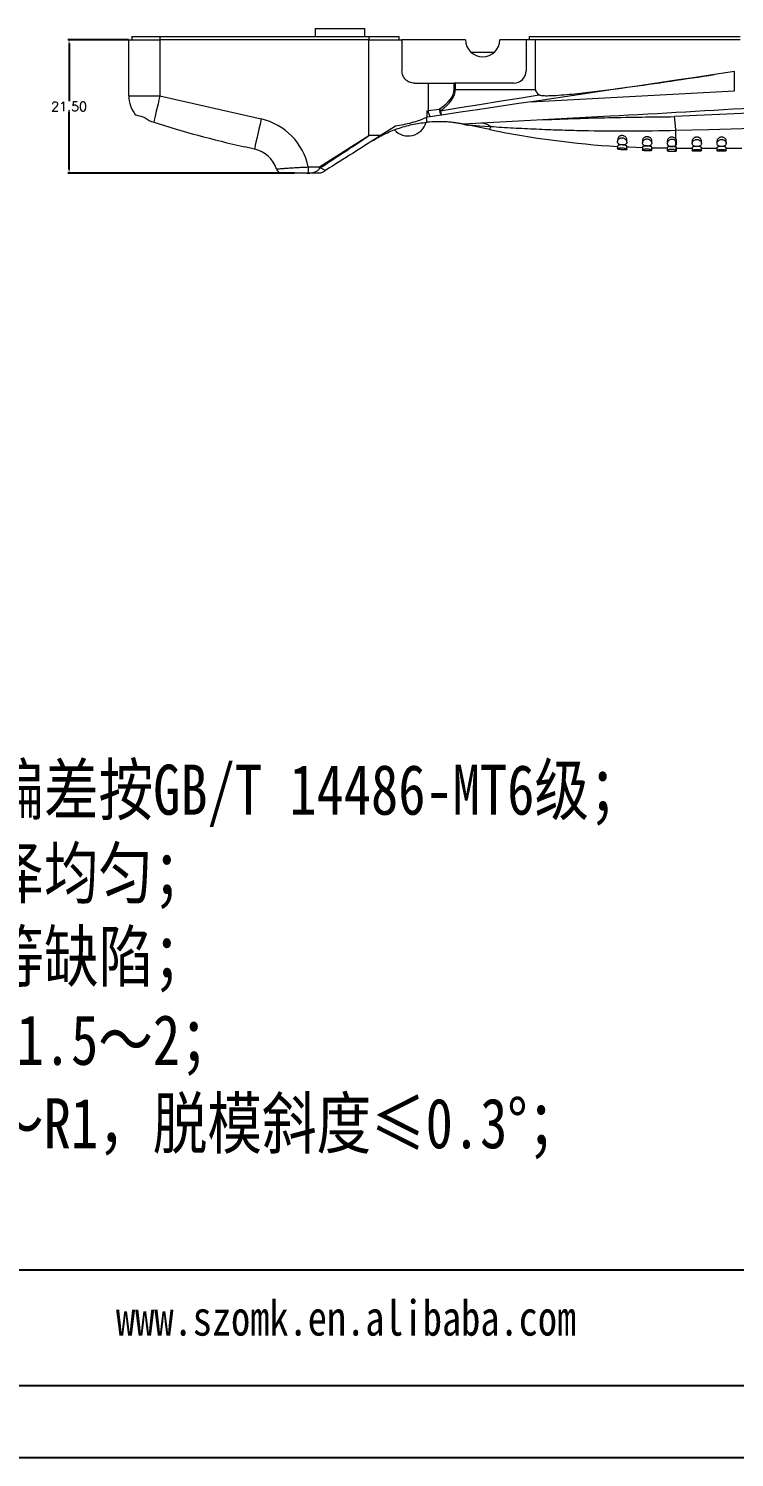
# Model space of a CAD drawing. Header units: inches. Extents: x 1430 to 4816, y 541 to 1061.
# Drawn here: x 2345 to 2458.7, y 573 to 803.2 of the extents above; entities that cross this region are included whole.
import ezdxf

# ---------------------------------------------------------------- set-up
doc = ezdxf.new("R2010")
doc.units = ezdxf.units.IN
doc.layers.add('文字', color=81, linetype='Continuous')
doc.styles.get("Standard").update_dxf_attribs({"font": 'txt', "bigfont": 'gbcbig.shx'})
doc.styles.add('宋体', font='', dxfattribs={"width": 0.8, "height": 3.5})
doc.styles.get('宋体').set_extended_font_data('SimSun')
doc.dimstyles.new('2', dxfattribs={"dimtxt": 1.5, "dimasz": 0.6, "dimexe": 0.18, "dimexo": 0.0625, "dimgap": 0.09, "dimtad": 0, "dimtih": 1, "dimtoh": 1, "dimzin": 0, "dimdsep": 46, "dimtxsty": 'Standard', "dimcen": 0, "dimadec": 0, "dimazin": 2, "dimtfac": 1, "dimtofl": 0, "dimtmove": 0, "dimatfit": 3, "dimfxl": 1, "dimtolj": 1, "dimtzin": 0, "dimarcsym": 0})

# ---------------------------------------------------------------- blocks, each defined once
blk = doc.blocks.new('*D251')
at = {"color": 0, "lineweight": -2}
for p, q in [((2361.04, 801.4), (2351.3, 801.4)), ((2351.48, 800.8), (2351.48, 791.49)), ((2351.48, 780.5), (2351.48, 789.81)), ((2387.77, 779.9), (2351.3, 779.9))]:
    blk.add_line(p, q, dxfattribs=at)
at = {"color": 0}
for points in [[(2351.38, 800.8), (2351.58, 800.8), (2351.48, 801.4)], [(2351.38, 780.5), (2351.58, 780.5), (2351.48, 779.9)]]:
    blk.add_solid(points, dxfattribs=at)
at = {"layer": 'Defpoints', "color": 0}
for p in [(2351.48, 801.4), (2361.11, 801.4), (2387.84, 779.9)]:
    blk.add_point(p, dxfattribs=at)
at = {"color": 0, "insert": (2351.48, 790.65), "char_height": 1.5, "attachment_point": 5}
blk.add_mtext('\\A1;21.50', dxfattribs=at)

msp = doc.modelspace()

# ---------------------------------------------------------------- linework, layer by layer
at = {"color": 7, "linetype": 'Continuous', "lineweight": 15}
for p, q in [((2361.107, 792.388), (2361.107, 801.404)), ((2361.107, 801.404), (2366.107, 801.404)), ((2361.607, 801.904), (2361.607, 801.404)), ((2361.607, 801.904), (2366.107, 801.904)), ((2366.107, 801.904), (2366.107, 801.404)), ((2366.107, 801.904), (2399.791, 801.904)), ((2366.107, 801.404), (2366.107, 792.388)), ((2399.791, 801.404), (2366.107, 801.404)), ((2391.107, 803.204), (2391.107, 801.904)), ((2391.107, 803.204), (2399.107, 803.204)), ((2399.107, 801.904), (2399.107, 803.204)), ((2399.791, 801.904), (2399.791, 801.404)), ((2399.791, 801.904), (2404.607, 801.904)), ((2399.791, 785.954), (2399.791, 801.404)), ((2399.791, 801.404), (2405.107, 801.404)), ((2404.607, 801.904), (2404.607, 801.404)), ((2405.107, 801.404), (2405.107, 796.404)), ((2415.357, 801.404), (2405.107, 801.404)), ((2425.107, 801.404), (2420.857, 801.404)), ((2426.607, 801.404), (2425.107, 801.404)), ((2425.107, 801.404), (2425.107, 796.404)), ((2425.607, 801.904), (2425.607, 801.404)), ((2425.607, 801.904), (2459.594, 801.904)), ((2426.607, 793.404), (2426.607, 801.404)), ((2459.607, 801.404), (2426.607, 801.404)), ((2416.22, 799.404), (2419.995, 799.404)), ((2407.107, 794.404), (2409.335, 794.404)), ((2409.335, 794.404), (2409.335, 789.977)), ((2409.335, 794.404), (2413.513, 794.404)), ((2413.513, 793.404), (2413.513, 794.404)), ((2413.704, 794.404), (2413.513, 794.404)), ((2413.704, 794.404), (2413.704, 793.404)), ((2423.107, 794.404), (2413.704, 794.404)), ((2458.665, 796.264), (2455.442, 795.785)), ((2458.665, 793.161), (2458.665, 796.264)), ((2361.107, 792.388), (2366.107, 792.388)), ((2366.107, 792.388), (2382.444, 788.644)), ((2413.704, 793.404), (2413.513, 793.404)), ((2413.704, 793.404), (2426.607, 793.404)), ((2425.818, 791.386), (2458.665, 793.161)), ((2409.107, 789.943), (2409.335, 789.977)), ((2409.107, 789.943), (2409.107, 788.907)), ((2409.335, 789.977), (2411.127, 790.243)), ((2409.673, 788.988), (2409.107, 788.904)), ((2409.107, 788.109), (2409.107, 788.907)), ((2411.465, 789.254), (2409.673, 788.988)), ((2438.582, 789.071), (2414.998, 787.797)), ((2419.289, 786.922), (2415.814, 787.63)), ((2391.817, 780.904), (2399.791, 785.954)), ((2401.66, 785.954), (2399.791, 785.954)), ((2449.23, 785.416), (2449.23, 786.77)), ((2449.23, 785.416), (2449.23, 785.033)), ((2381.327, 783.77), (2379.785, 784.124)), ((2439.851, 783.805), (2439.827, 783.831)), ((2441.332, 783.741), (2441.353, 784.139)), ((2447.857, 784.032), (2447.853, 783.541)), ((2449.23, 784.394), (2449.23, 785.033)), ((2449.23, 784.122), (2449.23, 783.638)), ((2449.23, 783.461), (2449.23, 783.638)), ((2449.357, 784.688), (2449.357, 785.096)), ((2449.357, 783.535), (2449.357, 784.025)), ((2449.357, 783.535), (2449.357, 783.904)), ((2451.857, 783.904), (2449.357, 783.904)), ((2451.857, 785.095), (2451.857, 784.687)), ((2451.857, 784.025), (2451.857, 783.535)), ((2451.857, 783.904), (2451.857, 783.535)), ((2453.357, 784.686), (2453.357, 785.095)), ((2453.357, 783.535), (2453.357, 784.025)), ((2455.857, 783.904), (2453.357, 783.904)), ((2455.857, 784.025), (2455.857, 783.535)), ((2455.857, 783.904), (2455.857, 783.535)), ((2457.357, 784.686), (2457.357, 785.095)), ((2457.357, 783.535), (2457.357, 784.025)), ((2459.857, 783.904), (2457.357, 783.904)), ((2390.006, 780.904), (2390.006, 779.908)), ((2390.006, 780.904), (2391.817, 780.904)), ((2391.817, 780.659), (2391.817, 780.904))]:
    msp.add_line(p, q, dxfattribs=at)
at = {"color": 8, "linetype": 'Continuous', "lineweight": 15}
msp.add_line((2449.23, 784.122), (2449.23, 784.338), dxfattribs=at)
for p, q in [((2464.701, 603.141), (2222.492, 603.141)), ((2222.492, 584.566), (2882.643, 584.566)), ((2204.648, 572.957), (2894.252, 572.957)), ((2204.648, 572.957), (2523.909, 572.957))]:
    msp.add_line(p, q)
at = {"color": 7, "linetype": 'Continuous', "lineweight": 15, "flags": 128}
for points in [[(2455.442, 795.785), (2452.386, 795.331), (2449.294, 794.872), (2446.17, 794.408), (2443.022, 793.941), (2439.855, 793.47), (2436.675, 792.998), (2433.487, 792.525), (2430.298, 792.051), (2427.114, 791.578), (2423.94, 791.107), (2420.782, 790.638), (2417.646, 790.172), (2414.539, 789.711), (2411.465, 789.254)], [(2366.107, 792.388), (2365.958, 791.735), (2365.811, 791.093), (2365.669, 790.475), (2365.535, 789.892), (2365.412, 789.353), (2365.301, 788.87), (2365.205, 788.449), (2365.125, 788.1)], [(2411.318, 789.956), (2414.439, 790.461), (2417.594, 790.973), (2420.778, 791.489), (2423.985, 792.008), (2427.208, 792.53)], [(2363.752, 788.825), (2363.418, 788.921), (2363.113, 789.009), (2362.845, 789.086), (2362.618, 789.151), (2362.436, 789.203), (2362.304, 789.241), (2362.224, 789.264), (2362.197, 789.272)], [(2382.444, 788.644), (2382.25, 787.798), (2382.062, 786.977), (2381.885, 786.207), (2381.726, 785.511), (2381.588, 784.911), (2381.476, 784.423), (2381.394, 784.064), (2381.344, 783.844), (2381.327, 783.77)], [(2404.061, 787.474), (2402.861, 786.715), (2401.66, 785.954)], [(2419.381, 787.375), (2418.443, 787.442), (2417.645, 787.499), (2416.988, 787.546), (2416.476, 787.583), (2416.109, 787.609), (2415.888, 787.625), (2415.814, 787.63)], [(2505.759, 788.298), (2499.796, 788.137), (2493.892, 787.977), (2488.05, 787.819), (2482.274, 787.663), (2476.568, 787.509), (2470.937, 787.357), (2465.383, 787.207), (2459.912, 787.059), (2454.526, 786.914), (2449.23, 786.77)], [(2419.289, 786.922), (2419.291, 786.93), (2419.295, 786.951), (2419.302, 786.987), (2419.313, 787.037), (2419.326, 787.101), (2419.341, 787.179), (2419.36, 787.27), (2419.381, 787.375)], [(2439.858, 785.415), (2439.845, 785.212), (2439.833, 785.009)], [(2441.335, 784.878), (2441.346, 785.082), (2441.357, 785.287)], [(2443.858, 785.205), (2443.85, 785.002), (2443.843, 784.798)], [(2439.857, 784.32), (2439.842, 784.076), (2439.827, 783.831)], [(2441.332, 783.741), (2441.344, 783.986), (2441.357, 784.231)], [(2443.853, 784), (2441.697, 784.093), (2441.352, 784.111)], [(2443.857, 784.123), (2443.849, 783.877), (2443.84, 783.632)], [(2443.855, 784.048), (2443.849, 783.879), (2443.84, 783.632)], [(2445.345, 783.584), (2445.351, 783.829), (2445.357, 784.075)], [(2445.345, 783.584), (2445.351, 783.831), (2445.355, 783.97)], [(2445.347, 784.728), (2445.352, 784.932), (2445.357, 785.137)], [(2447.856, 783.91), (2445.462, 783.951), (2445.354, 783.954)], [(2447.856, 783.919), (2447.855, 783.788), (2447.853, 783.541)], [(2447.857, 785.106), (2447.856, 784.902), (2447.854, 784.698)], [(2455.857, 785.095), (2455.857, 784.891), (2455.857, 784.687)], [(2391.817, 780.904), (2391.828, 780.887), (2391.839, 780.869), (2391.85, 780.852), (2391.861, 780.835), (2391.872, 780.818), (2391.883, 780.8), (2391.894, 780.783), (2391.905, 780.766)], [(2392.794, 780.339), (2392.683, 780.392), (2392.572, 780.446), (2392.46, 780.499), (2392.349, 780.553), (2392.238, 780.606), (2392.127, 780.659), (2392.016, 780.713), (2391.905, 780.766)]]:
    msp.add_lwpolyline(points, dxfattribs=at)
at = {"color": 7, "linetype": 'Continuous', "lineweight": 15}
for centre, radius, start, end in [((2418.107, 801.404), 2.75, 180, 0), ((2423.107, 796.404), 2, 270, 0), ((2366.107, 792.388), 5, 180, 218.5463), ((2410.869, 789.949), 1.534, 178.94107, 218.76703), ((2416.312, 793.481), 6.113, 211.97797, 215.21168), ((2412.661, 790.215), 1.534, 178.94054, 218.76717), ((2414.915, 790.342), 3.617, 186.13467, 197.51018), ((2366.469, 792.308), 4.418, 232.05326, 252.28581), ((2380.21, 778.897), 10, 11.57949, 77.09259), ((2406.107, 788.904), 3, 222.20364, 344.41643), ((2417.871, 785.677), 2.273, 48.34999, 91.13977), ((2401.893, 783.329), 47.462, 4.15764, 6.88103), ((2449.23, 933.904), 150, 258.48617, 266.41463), ((2380.21, 778.897), 5, 19.54489, 77.09259), ((2385.864, 780.904), 1, 199.54489, 270), ((2391.631, 780.901), 0.306, 307.66861, 333.75868)]:
    msp.add_arc(centre, radius, start, end, dxfattribs=at)
for centre, major_axis, ratio, start_param, end_param in [((2356.941, 793.404), (56.571, 0), 0.1944444, 5.9917391, 6.2831853), ((2357.132, 793.404), (56.571, 0), 0.2121212, 5.9917391, 6.2831853), ((2652.893, 793.404), (226.286, 0), 0.0530303, 3.1415927, 3.2144607), ((2379.785, 789.253), (30.814, -7.252), 0.1578417, 4.254062, 4.7495194), ((2137.506, 619.84), (263.646, 167.098), 0.0031865, 6.0155257, 6.1795193)]:
    msp.add_ellipse(centre, major_axis=major_axis, ratio=ratio, start_param=start_param, end_param=end_param, dxfattribs=at)
for points, knots in [([(2407.107, 794.404), (2406.976, 794.404), (2406.847, 794.417), (2406.593, 794.467), (2406.467, 794.505), (2406.225, 794.604), (2406.11, 794.665), (2405.893, 794.81), (2405.79, 794.894), (2405.605, 795.078), (2405.521, 795.178), (2405.375, 795.397), (2405.312, 795.513), (2405.161, 795.875), (2405.107, 796.139), (2405.107, 796.404)], [0, 0, 0, 0, 0.125, 0.125, 0.25, 0.25, 0.375, 0.375, 0.5, 0.5, 0.625, 0.625, 0.75, 0.75, 1, 1, 1, 1]), ([(2427.208, 792.53), (2427.239, 792.508), (2427.274, 792.495), (2427.345, 792.472), (2427.381, 792.463), (2427.49, 792.44), (2427.564, 792.431), (2427.786, 792.407), (2427.934, 792.4), (2428.379, 792.387), (2428.676, 792.392), (2429.566, 792.419), (2430.158, 792.457), (2431.933, 792.591), (2433.113, 792.712), (2436.65, 793.105), (2439.003, 793.414), (2443.705, 794.06), (2446.053, 794.4), (2450.748, 795.088), (2453.095, 795.437), (2455.442, 795.785)], [0, 0, 0, 0, 0.0039063, 0.0039063, 0.0078125, 0.0078125, 0.015625, 0.015625, 0.03125, 0.03125, 0.0625, 0.0625, 0.125, 0.125, 0.25, 0.25, 0.5, 0.5, 0.75, 0.75, 1, 1, 1, 1]), ([(2487.508, 791.988), (2479.355, 791.464), (2471.202, 790.954), (2454.894, 789.977), (2446.739, 789.512), (2438.582, 789.071)], [0, 0, 0, 0, 0.5, 0.5, 1, 1, 1, 1]), ([(2400.305, 785.096), (2400.919, 785.484), (2401.57, 785.85), (2402.942, 786.517), (2403.663, 786.819), (2405.169, 787.345), (2405.938, 787.563), (2407.502, 787.906), (2408.298, 788.032), (2409.107, 788.109)], [0, 0, 0, 0, 0.25, 0.25, 0.5, 0.5, 0.75, 0.75, 1, 1, 1, 1]), ([(2409.107, 788.907), (2408.31, 788.533), (2407.485, 788.246), (2405.799, 787.782), (2404.938, 787.606), (2404.061, 787.474)], [0, 0, 0, 0, 0.5, 0.5, 1, 1, 1, 1]), ([(2414.998, 787.797), (2414.998, 787.797), (2414.958, 787.805), (2414.828, 787.831), (2414.739, 787.848), (2414.541, 787.884), (2414.43, 787.904), (2414.2, 787.943), (2414.08, 787.962), (2413.71, 788.017), (2413.45, 788.051), (2412.924, 788.109), (2412.658, 788.133), (2411.853, 788.188), (2411.305, 788.204), (2410.205, 788.191), (2409.656, 788.161), (2409.107, 788.109)], [0, 0, 0, 0, 0.0625, 0.0625, 0.125, 0.125, 0.1875, 0.1875, 0.25, 0.25, 0.375, 0.375, 0.5, 0.5, 0.75, 0.75, 1, 1, 1, 1]), ([(2414.998, 787.797), (2414.998, 787.797), (2415.051, 787.786), (2415.245, 787.746), (2415.33, 787.729), (2415.487, 787.697), (2415.544, 787.685), (2415.671, 787.66), (2415.742, 787.645), (2415.814, 787.63)], [0, 0, 0, 0, 0.5, 0.5, 0.75, 0.75, 0.875, 0.875, 1, 1, 1, 1]), ([(2414.998, 787.797), (2414.998, 787.797), (2415.049, 787.787), (2415.212, 787.752), (2415.282, 787.737), (2415.394, 787.712), (2415.432, 787.703), (2415.494, 787.689), (2415.517, 787.684), (2415.516, 787.684), (2415.491, 787.69), (2415.429, 787.704), (2415.391, 787.713), (2415.28, 787.737), (2415.211, 787.752), (2415.103, 787.775), (2415.063, 787.783), (2415.01, 787.794), (2414.998, 787.797), (2414.998, 787.797)], [0, 0, 0, 0, 0.25, 0.25, 0.375, 0.375, 0.4375, 0.4375, 0.5, 0.5, 0.5625, 0.5625, 0.625, 0.625, 0.75, 0.75, 0.875, 0.875, 1, 1, 1, 1]), ([(2427.906, 788.494), (2429.664, 788.589), (2431.423, 788.66), (2434.941, 788.775), (2436.7, 788.819), (2441.978, 788.928), (2445.498, 788.974), (2449.013, 789.016)], [0, 0, 0, 0, 0.25, 0.25, 0.5, 0.5, 1, 1, 1, 1]), ([(2401.66, 785.954), (2400.183, 785.019), (2398.705, 784.083), (2395.75, 782.211), (2394.272, 781.275), (2392.794, 780.339)], [0, 0, 0, 0, 0.5, 0.5, 1, 1, 1, 1]), ([(2449.23, 786.77), (2446.722, 786.701), (2444.216, 786.663), (2439.21, 786.648), (2436.71, 786.671), (2432.966, 786.749), (2431.719, 786.783), (2429.228, 786.865), (2427.984, 786.913), (2425.5, 787.023), (2424.258, 787.085), (2422.411, 787.187), (2421.799, 787.223), (2420.582, 787.297), (2419.978, 787.336), (2419.381, 787.375)], [0, 0, 0, 0, 0.25, 0.25, 0.5, 0.5, 0.625, 0.625, 0.75, 0.75, 0.875, 0.875, 0.9375, 0.9375, 1, 1, 1, 1]), ([(2439.833, 784.952), (2439.837, 784.885), (2439.878, 784.756), (2440.042, 784.591), (2440.269, 784.492), (2440.482, 784.45), (2440.649, 784.439), (2440.813, 784.447), (2441.015, 784.488), (2441.213, 784.588), (2441.331, 784.761), (2441.346, 784.964), (2441.269, 785.179), (2441.133, 785.354), (2440.981, 785.474), (2440.844, 785.549), (2440.689, 785.598), (2440.522, 785.611), (2440.358, 785.588), (2440.163, 785.512), (2439.977, 785.364), (2439.852, 785.16), (2439.828, 785.02), (2439.833, 784.952)], [0, 0, 0, 0, 0.0636949, 0.12662, 0.187663, 0.2180066, 0.2478213, 0.2778352, 0.3084648, 0.370722, 0.4345311, 0.4989018, 0.5629368, 0.6260359, 0.658165, 0.6878827, 0.7188069, 0.7483295, 0.7778696, 0.8093405, 0.8718332, 0.9356119, 1, 1, 1, 1]), ([(2440.93, 785.877), (2440.881, 785.899), (2440.787, 785.94), (2440.624, 785.969), (2440.459, 785.965), (2440.306, 785.928), (2440.171, 785.865), (2440.025, 785.761), (2439.896, 785.605), (2439.871, 785.477), (2439.859, 785.414)], [0, 0, 0, 0, 0.10341294, 0.20062733, 0.3000577, 0.40169434, 0.49968182, 0.60313805, 0.803547, 1, 1, 1, 1]), ([(2441.35, 785.289), (2441.352, 785.3), (2441.371, 785.371), (2441.309, 785.52), (2441.179, 785.72), (2441.013, 785.825), (2440.93, 785.877)], [0, 0, 0, 0, 0.0576346, 0.3719264, 0.6855056, 1, 1, 1, 1]), ([(2444.241, 785.346), (2444.15, 785.301), (2443.999, 785.181), (2443.869, 784.977), (2443.827, 784.768), (2443.881, 784.573), (2444.038, 784.408), (2444.262, 784.311), (2444.474, 784.271), (2444.641, 784.262), (2444.806, 784.273), (2445.01, 784.315), (2445.212, 784.416), (2445.338, 784.588), (2445.359, 784.79), (2445.288, 785.003), (2445.155, 785.177), (2445.005, 785.297), (2444.869, 785.37), (2444.715, 785.418), (2444.547, 785.431), (2444.384, 785.407), (2444.286, 785.369), (2444.241, 785.346)], [0, 0, 0, 0, 0.0622282, 0.1257467, 0.1898782, 0.2537013, 0.3167882, 0.3780157, 0.4084116, 0.4382955, 0.4682799, 0.4988942, 0.5610454, 0.6247894, 0.6891817, 0.7533287, 0.8165758, 0.8487854, 0.8785888, 0.9095646, 0.9391239, 0.9686061, 1, 1, 1, 1]), ([(2444.262, 785.717), (2444.18, 785.669), (2444.017, 785.572), (2443.887, 785.384), (2443.87, 785.263), (2443.862, 785.205)], [0, 0, 0, 0, 0.34541935, 0.69065753, 1, 1, 1, 1]), ([(2445.347, 785.139), (2445.351, 785.156), (2445.366, 785.234), (2445.297, 785.388), (2445.171, 785.549), (2445.023, 785.661), (2444.888, 785.73), (2444.735, 785.777), (2444.57, 785.791), (2444.406, 785.773), (2444.31, 785.736), (2444.262, 785.717)], [0, 0, 0, 0, 0.052251, 0.2413192, 0.4303073, 0.5281916, 0.619971, 0.7169156, 0.8098862, 0.9028021, 1, 1, 1, 1]), ([(2449.23, 785.033), (2449.23, 785.033), (2449.219, 785.048), (2449.197, 785.075), (2449.15, 785.126), (2449.058, 785.209), (2448.919, 785.293), (2448.753, 785.343), (2448.622, 785.358), (2448.489, 785.349), (2448.321, 785.307), (2448.14, 785.209), (2447.986, 785.057), (2447.887, 784.892), (2447.845, 784.724), (2447.863, 784.564), (2447.945, 784.42), (2448.097, 784.302), (2448.314, 784.22), (2448.578, 784.187), (2448.846, 784.207), (2449.077, 784.278), (2449.186, 784.352), (2449.23, 784.393), (2449.23, 784.393)], [0, 0, 0, 0, 0.0000467, 0.0183457, 0.0319401, 0.0634332, 0.1254512, 0.1565649, 0.1864148, 0.2162812, 0.2471436, 0.3089398, 0.3721376, 0.4363355, 0.5009929, 0.5653504, 0.6296406, 0.6928217, 0.7544371, 0.8148412, 0.8751937, 0.9366976, 0.9999645, 1, 1, 1, 1]), ([(2449.23, 785.416), (2449.185, 785.465), (2449.094, 785.563), (2448.918, 785.658), (2448.755, 785.704), (2448.624, 785.718), (2448.492, 785.711), (2448.325, 785.672), (2448.145, 785.582), (2447.989, 785.441), (2447.894, 785.287), (2447.852, 785.173), (2447.861, 785.115), (2447.862, 785.107)], [0, 0, 0, 0, 0.1219775, 0.2443192, 0.3068357, 0.3673247, 0.427943, 0.4901235, 0.6123911, 0.7346938, 0.8570895, 0.9793801, 1, 1, 1, 1]), ([(2449.356, 785.097), (2449.357, 785.099), (2449.367, 785.15), (2449.332, 785.261), (2449.264, 785.365), (2449.23, 785.416)], [0, 0, 0, 0, 0.0177071, 0.5088964, 1, 1, 1, 1]), ([(2453.357, 784.686), (2453.357, 784.754), (2453.326, 784.894), (2453.192, 785.101), (2453.003, 785.252), (2452.807, 785.331), (2452.643, 785.358), (2452.476, 785.347), (2452.269, 785.285), (2452.063, 785.143), (2451.911, 784.94), (2451.844, 784.728), (2451.871, 784.528), (2452, 784.356), (2452.202, 784.252), (2452.405, 784.206), (2452.569, 784.191), (2452.736, 784.197), (2452.894, 784.223), (2453.036, 784.267), (2453.195, 784.349), (2453.326, 784.487), (2453.357, 784.618), (2453.357, 784.686)], [0, 0, 0, 0, 0.0640893, 0.127469, 0.1896173, 0.2209419, 0.2503048, 0.2803078, 0.3106812, 0.3724016, 0.4357529, 0.4999643, 0.5641761, 0.6276953, 0.6893432, 0.7198685, 0.7497067, 0.779675, 0.8100931, 0.8404226, 0.872016, 0.9354557, 1, 1, 1, 1]), ([(2453.357, 785.095), (2453.348, 785.159), (2453.33, 785.288), (2453.189, 785.482), (2453.001, 785.621), (2452.806, 785.694), (2452.643, 785.718), (2452.477, 785.708), (2452.324, 785.666), (2452.19, 785.6), (2452.041, 785.491), (2451.916, 785.332), (2451.849, 785.184), (2451.863, 785.11), (2451.865, 785.097)], [0, 0, 0, 0, 0.12142406, 0.24278202, 0.36439586, 0.42712088, 0.48675306, 0.547849, 0.60908348, 0.6682489, 0.73129514, 0.85304555, 0.97487238, 1, 1, 1, 1]), ([(2457.357, 784.686), (2457.357, 784.754), (2457.326, 784.894), (2457.192, 785.101), (2457.003, 785.252), (2456.807, 785.331), (2456.643, 785.358), (2456.476, 785.347), (2456.269, 785.285), (2456.063, 785.143), (2455.911, 784.94), (2455.844, 784.728), (2455.871, 784.528), (2456, 784.356), (2456.202, 784.252), (2456.405, 784.206), (2456.569, 784.191), (2456.736, 784.197), (2456.894, 784.223), (2457.036, 784.267), (2457.195, 784.349), (2457.326, 784.487), (2457.357, 784.618), (2457.357, 784.686)], [0, 0, 0, 0, 0.0640893, 0.127469, 0.1896173, 0.2209419, 0.2503048, 0.2803078, 0.3106812, 0.3724016, 0.4357529, 0.4999643, 0.5641761, 0.6276953, 0.6893432, 0.7198685, 0.7497067, 0.779675, 0.8100931, 0.8404226, 0.872016, 0.9354557, 1, 1, 1, 1]), ([(2457.357, 785.095), (2457.348, 785.159), (2457.33, 785.288), (2457.189, 785.482), (2457.001, 785.621), (2456.806, 785.694), (2456.643, 785.718), (2456.477, 785.708), (2456.324, 785.666), (2456.19, 785.6), (2456.041, 785.491), (2455.916, 785.332), (2455.849, 785.184), (2455.863, 785.11), (2455.865, 785.097)], [0, 0, 0, 0, 0.12142406, 0.24278202, 0.36439579, 0.42712089, 0.48675306, 0.54784901, 0.60908348, 0.6682489, 0.73129514, 0.85304555, 0.97487237, 1, 1, 1, 1]), ([(2440.025, 783.732), (2440.091, 783.719), (2440.252, 783.697), (2440.55, 783.674), (2440.854, 783.66), (2441.112, 783.662), (2441.286, 783.685), (2441.35, 783.735), (2441.301, 783.805), (2441.148, 783.884), (2440.91, 783.955), (2440.614, 783.998), (2440.308, 783.998), (2440.05, 783.96), (2439.877, 783.9), (2439.808, 783.834), (2439.853, 783.776), (2439.957, 783.745), (2440.025, 783.732)], [0, 0, 0, 0, 0.0618388, 0.1222959, 0.1825939, 0.2440526, 0.3072807, 0.3718241, 0.4363988, 0.4998765, 0.561676, 0.6220761, 0.6823681, 0.7440273, 0.807373, 0.8718291, 0.9363307, 1, 1, 1, 1]), ([(2441.355, 784.231), (2441.347, 784.251), (2441.33, 784.291), (2441.17, 784.366), (2440.972, 784.421), (2440.787, 784.452), (2440.639, 784.467), (2440.49, 784.473), (2440.346, 784.47), (2440.211, 784.457), (2440.053, 784.431), (2439.916, 784.385), (2439.843, 784.341), (2439.86, 784.322), (2439.861, 784.321)], [0, 0, 0, 0, 0.1196706, 0.2439132, 0.3680716, 0.4306832, 0.4927555, 0.5551318, 0.6175477, 0.6797847, 0.7425268, 0.8668379, 0.9910569, 1, 1, 1, 1]), ([(2444.055, 783.537), (2444.124, 783.526), (2444.289, 783.509), (2444.59, 783.495), (2444.892, 783.49), (2445.145, 783.5), (2445.309, 783.53), (2445.364, 783.583), (2445.305, 783.653), (2445.144, 783.728), (2444.898, 783.791), (2444.597, 783.822), (2444.294, 783.811), (2444.044, 783.763), (2443.88, 783.697), (2443.821, 783.631), (2443.875, 783.575), (2443.985, 783.548), (2444.055, 783.537)], [0, 0, 0, 0, 0.0616999, 0.1220885, 0.1824422, 0.2440479, 0.3074164, 0.3720077, 0.4365347, 0.499895, 0.5615475, 0.6218707, 0.6822448, 0.7440601, 0.8075153, 0.8720067, 0.9364571, 1, 1, 1, 1]), ([(2445.356, 784.075), (2445.356, 784.075), (2445.376, 784.092), (2445.309, 784.141), (2445.157, 784.209), (2444.949, 784.258), (2444.761, 784.283), (2444.613, 784.292), (2444.464, 784.292), (2444.274, 784.28), (2444.062, 784.244), (2443.907, 784.185), (2443.84, 784.14), (2443.858, 784.123), (2443.858, 784.123)], [0, 0, 0, 0, 0.0031759, 0.1276035, 0.2519757, 0.3762548, 0.4389163, 0.50113, 0.5635267, 0.6261081, 0.7505582, 0.8751257, 0.9995889, 1, 1, 1, 1]), ([(2444.049, 783.538), (2444.041, 783.539), (2443.959, 783.551), (2443.862, 783.58), (2443.852, 783.616), (2443.847, 783.633)], [0, 0, 0, 0, 0.0560249, 0.5636251, 1, 1, 1, 1]), ([(2449.23, 784.122), (2449.18, 784.139), (2449.08, 784.172), (2448.866, 784.209), (2448.627, 784.225), (2448.384, 784.215), (2448.167, 784.183), (2447.994, 784.135), (2447.891, 784.083), (2447.846, 784.047), (2447.858, 784.032), (2447.858, 784.032)], [0, 0, 0, 0, 0.1246732, 0.2491736, 0.3737534, 0.4984059, 0.6230847, 0.7477182, 0.8722745, 0.9967745, 1, 1, 1, 1]), ([(2449.23, 783.638), (2449.215, 783.645), (2449.184, 783.657), (2449.13, 783.675), (2449.06, 783.694), (2448.971, 783.713), (2448.826, 783.735), (2448.623, 783.749), (2448.378, 783.738), (2448.159, 783.703), (2447.988, 783.652), (2447.879, 783.595), (2447.84, 783.54), (2447.877, 783.495), (2447.986, 783.461), (2448.16, 783.44), (2448.381, 783.429), (2448.627, 783.425), (2448.828, 783.427), (2448.973, 783.433), (2449.072, 783.44), (2449.16, 783.449), (2449.207, 783.457), (2449.23, 783.461)], [0, 0, 0, 0, 0.0214156, 0.0424911, 0.0634512, 0.0947418, 0.1254828, 0.1863374, 0.2471709, 0.3089186, 0.3720271, 0.4363839, 0.5014867, 0.5665924, 0.6309134, 0.6939157, 0.755572, 0.8164172, 0.8773419, 0.9075111, 0.9379837, 0.9688064, 1, 1, 1, 1]), ([(2449.23, 784.393), (2449.244, 784.408), (2449.272, 784.437), (2449.304, 784.484), (2449.333, 784.542), (2449.354, 784.612), (2449.36, 784.694), (2449.351, 784.779), (2449.326, 784.864), (2449.287, 784.95), (2449.249, 785.005), (2449.23, 785.033)], [0, 0, 0, 0, 0.0811543, 0.1637296, 0.2484008, 0.3726975, 0.4996621, 0.6249594, 0.7508509, 0.8765367, 1, 1, 1, 1]), ([(2449.357, 784.025), (2449.357, 784.025), (2449.368, 784.039), (2449.333, 784.073), (2449.264, 784.105), (2449.23, 784.122)], [0, 0, 0, 0, 0.002889, 0.5003617, 1, 1, 1, 1]), ([(2449.23, 783.461), (2449.243, 783.464), (2449.27, 783.47), (2449.301, 783.481), (2449.331, 783.495), (2449.352, 783.512), (2449.36, 783.535), (2449.352, 783.559), (2449.327, 783.585), (2449.288, 783.612), (2449.249, 783.63), (2449.23, 783.638)], [0, 0, 0, 0, 0.0822751, 0.1647563, 0.2481892, 0.3733264, 0.4992598, 0.6248612, 0.7504342, 0.8757383, 1, 1, 1, 1]), ([(2453.357, 784.025), (2453.346, 784.046), (2453.324, 784.087), (2453.156, 784.154), (2452.951, 784.197), (2452.763, 784.216), (2452.614, 784.221), (2452.465, 784.217), (2452.276, 784.199), (2452.064, 784.156), (2451.909, 784.091), (2451.84, 784.044), (2451.859, 784.026), (2451.86, 784.026)], [0, 0, 0, 0, 0.124295, 0.2485254, 0.37261, 0.435078, 0.4972804, 0.559489, 0.6220805, 0.7464627, 0.8708589, 0.9950867, 1, 1, 1, 1]), ([(2453.357, 783.535), (2453.357, 783.555), (2453.32, 783.601), (2453.16, 783.672), (2452.914, 783.728), (2452.614, 783.751), (2452.313, 783.73), (2452.064, 783.674), (2451.9, 783.604), (2451.839, 783.535), (2451.89, 783.48), (2452.051, 783.445), (2452.3, 783.428), (2452.6, 783.423), (2452.902, 783.428), (2453.154, 783.444), (2453.32, 783.478), (2453.357, 783.514), (2453.357, 783.535)], [0, 0, 0, 0, 0.06463, 0.1280871, 0.1897436, 0.2499812, 0.3102428, 0.3719716, 0.4354481, 0.5000162, 0.5645769, 0.6279616, 0.689589, 0.749931, 0.8102871, 0.8718756, 0.9352149, 1, 1, 1, 1]), ([(2457.357, 784.025), (2457.346, 784.046), (2457.324, 784.087), (2457.156, 784.154), (2456.951, 784.197), (2456.763, 784.216), (2456.614, 784.221), (2456.465, 784.217), (2456.276, 784.199), (2456.064, 784.156), (2455.909, 784.091), (2455.84, 784.044), (2455.859, 784.026), (2455.86, 784.026)], [0, 0, 0, 0, 0.124295, 0.2485254, 0.37261, 0.435078, 0.4972802, 0.5594889, 0.6220804, 0.7464628, 0.8708589, 0.9950867, 1, 1, 1, 1]), ([(2457.357, 783.535), (2457.357, 783.555), (2457.32, 783.601), (2457.16, 783.672), (2456.914, 783.728), (2456.614, 783.751), (2456.313, 783.73), (2456.064, 783.674), (2455.9, 783.604), (2455.839, 783.535), (2455.89, 783.48), (2456.051, 783.445), (2456.3, 783.428), (2456.6, 783.423), (2456.902, 783.428), (2457.154, 783.444), (2457.32, 783.478), (2457.357, 783.514), (2457.357, 783.535)], [0, 0, 0, 0, 0.06463, 0.1280871, 0.1897436, 0.2499812, 0.3102428, 0.3719716, 0.4354481, 0.5000162, 0.5645769, 0.6279616, 0.689589, 0.749931, 0.8102871, 0.8718756, 0.9352149, 1, 1, 1, 1]), ([(2384.922, 780.569), (2384.922, 780.569), (2384.956, 780.573), (2385.087, 780.587), (2385.187, 780.598), (2385.446, 780.623), (2385.604, 780.638), (2385.885, 780.663), (2385.986, 780.672), (2386.199, 780.689), (2386.311, 780.698), (2386.664, 780.725), (2386.921, 780.743), (2387.477, 780.779), (2387.768, 780.797), (2388.376, 780.83), (2388.696, 780.846), (2389.345, 780.877), (2389.674, 780.891), (2390.006, 780.904)], [0, 0, 0, 0, 0.125, 0.125, 0.25, 0.25, 0.375, 0.375, 0.4375, 0.4375, 0.5, 0.5, 0.625, 0.625, 0.75, 0.75, 0.875, 0.875, 1, 1, 1, 1]), ([(2390.006, 779.908), (2390.342, 779.922), (2390.671, 779.97), (2391.15, 780.128), (2391.307, 780.195), (2391.525, 780.333), (2391.594, 780.385), (2391.72, 780.507), (2391.777, 780.579), (2391.817, 780.659)], [0, 0, 0, 0, 0.5, 0.5, 0.75, 0.75, 0.875, 0.875, 1, 1, 1, 1]), ([(2389.807, 779.904), (2389.549, 779.904), (2389.294, 779.904), (2388.789, 779.904), (2388.544, 779.904), (2388.075, 779.904), (2387.848, 779.904), (2387.42, 779.904), (2387.222, 779.904), (2386.858, 779.904), (2386.691, 779.904), (2386.4, 779.904), (2386.277, 779.904), (2386.074, 779.904), (2385.995, 779.904), (2385.891, 779.904), (2385.864, 779.904), (2385.864, 779.904)], [0, 0, 0, 0, 0.125, 0.125, 0.25, 0.25, 0.375, 0.375, 0.5, 0.5, 0.625, 0.625, 0.75, 0.75, 0.875, 0.875, 1, 1, 1, 1]), ([(2391.817, 779.904), (2391.46, 779.904), (2391.122, 779.904), (2390.458, 779.904), (2390.133, 779.904), (2389.807, 779.904)], [0, 0, 0, 0, 0.5, 0.5, 1, 1, 1, 1])]:
    msp.add_open_spline(points, degree=3, knots=knots, dxfattribs=at)
for points in [[(2487.556, 790.794), (2474.708, 790.19), (2461.86, 789.6), (2449.013, 789.016)], [(2389.807, 779.904), (2389.874, 779.904), (2389.94, 779.905), (2390.006, 779.908)], [(2392.352, 780.059), (2392.192, 779.958), (2392.007, 779.904), (2391.817, 779.904)], [(2392.794, 780.339), (2392.646, 780.245), (2392.499, 780.152), (2392.352, 780.059)]]:
    msp.add_open_spline(points, degree=3, dxfattribs=at)

# ---------------------------------------------------------------- texts
at = {"layer": '文字', "color": 0, "attachment_point": 1, "style": '宋体'}
for s, insert, char_height, width in [('{\\H1.111x;技术说明：\\P1、未注公差尺寸的极限偏差按GB/T 14486-MT6级；\\P2、制件应饱满光整、色泽均匀；\\P3、无缩痕、裂纹、银丝等缺陷；\\P4、未注壁厚3；未注筋板1.5～2；\\P5、未注过渡圆角取R0.3～R1，脱模斜度≤0.3%%D；}', (2246.283, 698.027), 7.25594, 264.28574), ('www.szomk.en.alibaba.com', (2359.042, 598.268), 5.67576, 99.71763)]:
    msp.add_mtext(s, dxfattribs=dict(at, insert=insert, char_height=char_height, width=width))

# ---------------------------------------------------------------- dimensions: what is measured, and where the dimension line sits
dim = msp.add_linear_dim(base=(2351.483, 801.404), p1=(2387.836, 779.904), p2=(2361.107, 801.404), angle=90, dimstyle='2')
dim.commit()
dim.dimension.update_dxf_attribs({"geometry": '*D251', "text_midpoint": (2351.483, 790.654)})

doc.saveas('drawing.dxf')
